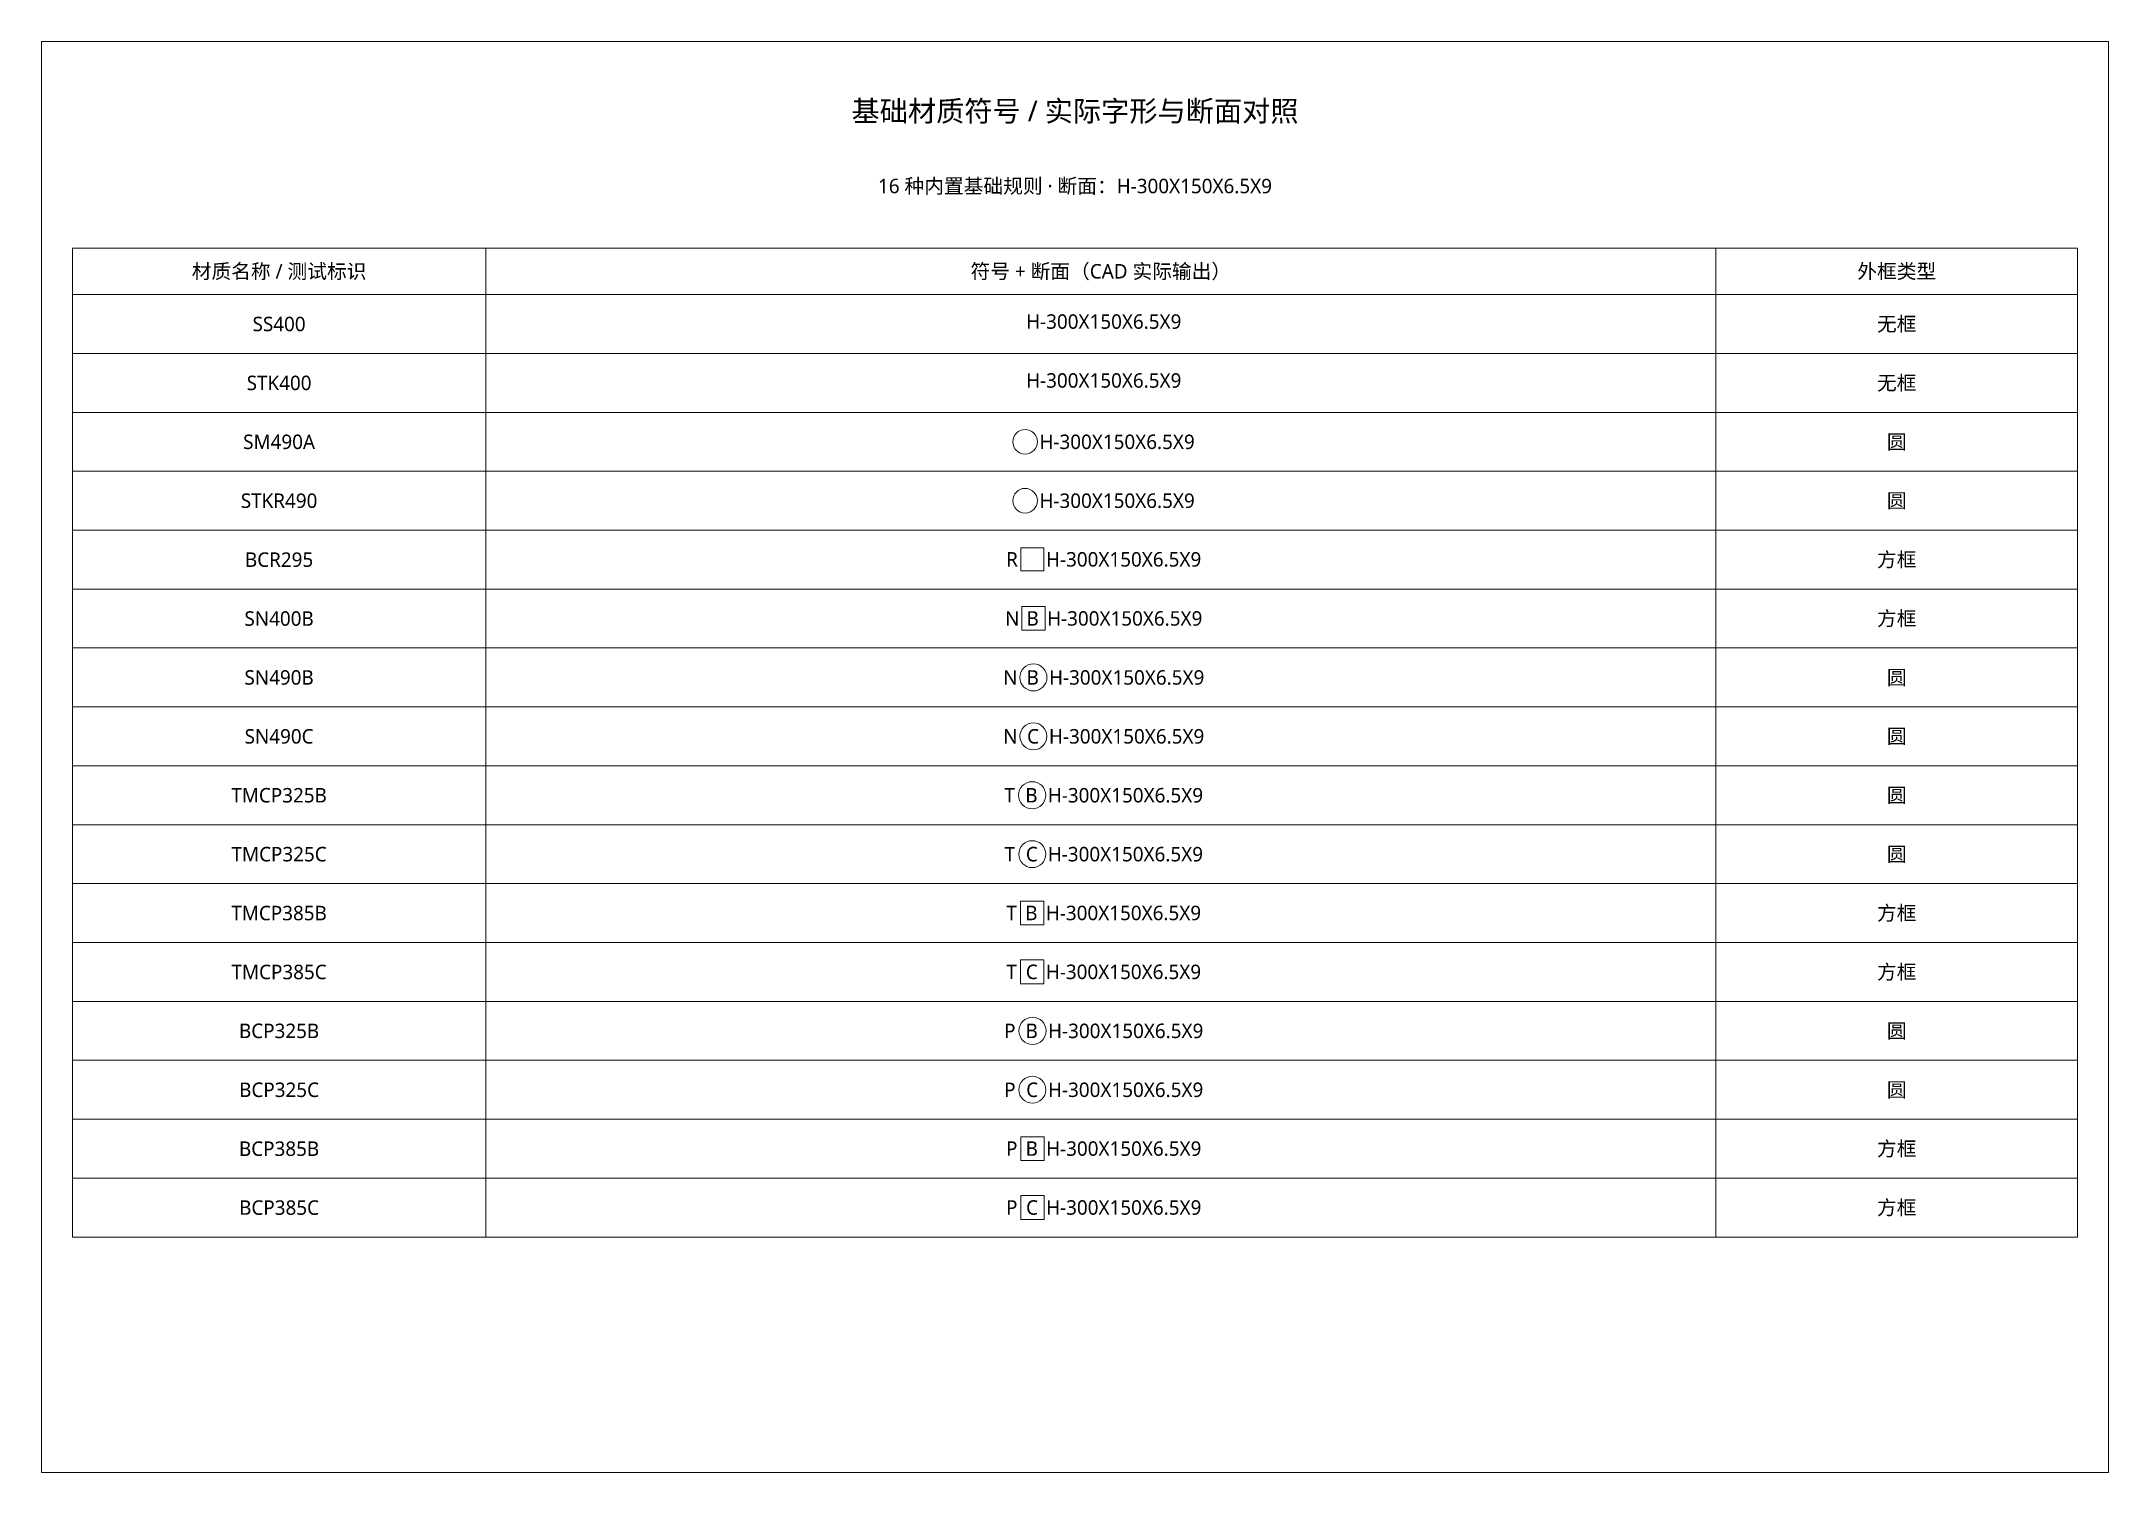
# Model space of a CAD drawing. Header units: millimetres. Extents: x 10 to 410, y 10 to 287.
import ezdxf
from ezdxf.enums import TextEntityAlignment as Align

# ---------------------------------------------------------------- set-up
doc = ezdxf.new("R2010")
doc.units = ezdxf.units.MM
doc.layers.add('BORDER', color=7, linetype='Continuous')
doc.layers.add('TEXT', color=7, linetype='Continuous')
doc.styles.add('MDG_CJK', font='NotoSansSC-VF.ttf')

# ---------------------------------------------------------------- blocks, each defined once
blk = doc.blocks.new('MDG_MAT_6D41F3E2B54519A1F33F')
at = {"lineweight": 13}
blk.add_circle((0.85, 0.5), 0.85, dxfattribs=at)
blk = doc.blocks.new('MDG_MAT_F9F5B609299BCBAEEEC3')
at = {"lineweight": 13}
for p, q in [((2.61, 1.3), (1.01, 1.3)), ((1.01, 1.3), (1.01, -0.3)), ((2.61, -0.3), (2.61, 1.3)), ((1.01, -0.3), (2.61, -0.3))]:
    blk.add_line(p, q, dxfattribs=at)
at = {"style": 'MDG_CJK'}
blk.add_text('R', height=1, dxfattribs=at).set_placement((0, 0))
blk = doc.blocks.new('MDG_MAT_5EB7D1F36CDFFF83779C')
at = {"lineweight": 13}
for p, q in [((2.76, 1.32), (1.16, 1.32)), ((1.16, 1.32), (1.16, -0.32)), ((2.76, -0.32), (2.76, 1.32)), ((1.16, -0.32), (2.76, -0.32))]:
    blk.add_line(p, q, dxfattribs=at)
at = {"style": 'MDG_CJK'}
for s, p in [('N', (0, 0)), ('B', (1.48, 0))]:
    blk.add_text(s, height=1, dxfattribs=at).set_placement(p)
blk = doc.blocks.new('MDG_MAT_1FA7D49E33FD522B23D7')
at = {"lineweight": 13}
blk.add_circle((2.09, 0.5), 0.936, dxfattribs=at)
at = {"style": 'MDG_CJK'}
for s, p in [('N', (0, 0)), ('B', (1.62, 0))]:
    blk.add_text(s, height=1, dxfattribs=at).set_placement(p)
blk = doc.blocks.new('MDG_MAT_8C39CA6345914AAA1BF0')
at = {"lineweight": 13}
blk.add_circle((2.09, 0.5), 0.931, dxfattribs=at)
at = {"style": 'MDG_CJK'}
for s, p in [('N', (0, 0)), ('C', (1.65, 0))]:
    blk.add_text(s, height=1, dxfattribs=at).set_placement(p)
blk = doc.blocks.new('MDG_MAT_C0044EC6D144287E453D')
at = {"lineweight": 13}
blk.add_circle((1.92, 0.5), 0.936, dxfattribs=at)
at = {"style": 'MDG_CJK'}
for s, p in [('T', (0, 0)), ('B', (1.45, 0))]:
    blk.add_text(s, height=1, dxfattribs=at).set_placement(p)
blk = doc.blocks.new('MDG_MAT_C80B413416EA168195A8')
at = {"lineweight": 13}
blk.add_circle((1.92, 0.5), 0.931, dxfattribs=at)
at = {"style": 'MDG_CJK'}
for s, p in [('T', (0, 0)), ('C', (1.48, 0))]:
    blk.add_text(s, height=1, dxfattribs=at).set_placement(p)
blk = doc.blocks.new('MDG_MAT_CFB5CE6A051B10A57B0B')
at = {"lineweight": 13}
for p, q in [((2.59, 1.32), (0.99, 1.32)), ((0.99, 1.32), (0.99, -0.32)), ((2.59, -0.32), (2.59, 1.32)), ((0.99, -0.32), (2.59, -0.32))]:
    blk.add_line(p, q, dxfattribs=at)
at = {"style": 'MDG_CJK'}
for s, p in [('T', (0, 0)), ('B', (1.31, 0))]:
    blk.add_text(s, height=1, dxfattribs=at).set_placement(p)
blk = doc.blocks.new('MDG_MAT_D6B9AA4E8125D7B43811')
at = {"lineweight": 13}
for p, q in [((2.59, 1.32), (0.99, 1.32)), ((0.99, 1.32), (0.99, -0.32)), ((2.59, -0.32), (2.59, 1.32)), ((0.99, -0.32), (2.59, -0.32))]:
    blk.add_line(p, q, dxfattribs=at)
at = {"style": 'MDG_CJK'}
for s, p in [('T', (0, 0)), ('C', (1.35, 0))]:
    blk.add_text(s, height=1, dxfattribs=at).set_placement(p)
blk = doc.blocks.new('MDG_MAT_3CA8E0B13FC626822E88')
at = {"lineweight": 13}
blk.add_circle((1.96, 0.5), 0.936, dxfattribs=at)
at = {"style": 'MDG_CJK'}
for s, p in [('P', (0, 0)), ('B', (1.48, 0))]:
    blk.add_text(s, height=1, dxfattribs=at).set_placement(p)
blk = doc.blocks.new('MDG_MAT_B6DF8B8DE4C9524C99DA')
at = {"lineweight": 13}
blk.add_circle((1.95, 0.5), 0.931, dxfattribs=at)
at = {"style": 'MDG_CJK'}
for s, p in [('P', (0, 0)), ('C', (1.52, 0))]:
    blk.add_text(s, height=1, dxfattribs=at).set_placement(p)
blk = doc.blocks.new('MDG_MAT_ABCD41990D7BE2DA5E2D')
at = {"lineweight": 13}
for p, q in [((2.62, 1.32), (1.02, 1.32)), ((1.02, 1.32), (1.02, -0.32)), ((2.62, -0.32), (2.62, 1.32)), ((1.02, -0.32), (2.62, -0.32))]:
    blk.add_line(p, q, dxfattribs=at)
at = {"style": 'MDG_CJK'}
for s, p in [('P', (0, 0)), ('B', (1.35, 0))]:
    blk.add_text(s, height=1, dxfattribs=at).set_placement(p)
blk = doc.blocks.new('MDG_MAT_3E2556F05E3BF2A13B80')
at = {"lineweight": 13}
for p, q in [((2.62, 1.32), (1.02, 1.32)), ((1.02, 1.32), (1.02, -0.32)), ((2.62, -0.32), (2.62, 1.32)), ((1.02, -0.32), (2.62, -0.32))]:
    blk.add_line(p, q, dxfattribs=at)
at = {"style": 'MDG_CJK'}
for s, p in [('P', (0, 0)), ('C', (1.38, 0))]:
    blk.add_text(s, height=1, dxfattribs=at).set_placement(p)

msp = doc.modelspace()

# ---------------------------------------------------------------- linework, layer by layer
at = {"layer": 'BORDER', "lineweight": 15}
for p, q in [((410, 287), (10, 287)), ((10, 287), (10, 10)), ((410, 10), (410, 287)), ((404, 247), (16, 247)), ((16, 247), (16, 55.6)), ((96, 55.6), (96, 247)), ((334, 55.6), (334, 247)), ((404, 55.6), (404, 247)), ((16, 238), (404, 238)), ((16, 226.6), (404, 226.6)), ((16, 215.2), (404, 215.2)), ((16, 203.8), (404, 203.8)), ((16, 192.4), (404, 192.4)), ((16, 181), (404, 181)), ((16, 169.6), (404, 169.6)), ((16, 158.2), (404, 158.2)), ((16, 146.8), (404, 146.8)), ((16, 135.4), (404, 135.4)), ((16, 124), (404, 124)), ((16, 112.6), (404, 112.6)), ((16, 101.2), (404, 101.2)), ((16, 89.8), (404, 89.8)), ((16, 78.4), (404, 78.4)), ((16, 67), (404, 67)), ((16, 55.6), (404, 55.6)), ((16, 55.6), (404, 55.6)), ((10, 10), (410, 10))]:
    msp.add_line(p, q, dxfattribs=at)

# ---------------------------------------------------------------- block references
at = {"layer": 'TEXT', "xscale": 2.8, "yscale": 2.8, "zscale": 2.8}
for name, p in [('MDG_MAT_6D41F3E2B54519A1F33F', (197.96, 208.1)), ('MDG_MAT_6D41F3E2B54519A1F33F', (197.96, 196.7)), ('MDG_MAT_F9F5B609299BCBAEEEC3', (196.68, 185.35)), ('MDG_MAT_5EB7D1F36CDFFF83779C', (196.48, 173.92)), ('MDG_MAT_1FA7D49E33FD522B23D7', (196.1, 162.5)), ('MDG_MAT_8C39CA6345914AAA1BF0', (196.11, 151.1)), ('MDG_MAT_C0044EC6D144287E453D', (196.33, 139.7)), ('MDG_MAT_C80B413416EA168195A8', (196.35, 128.3)), ('MDG_MAT_CFB5CE6A051B10A57B0B', (196.71, 116.92)), ('MDG_MAT_D6B9AA4E8125D7B43811', (196.71, 105.52)), ('MDG_MAT_3CA8E0B13FC626822E88', (196.29, 94.1)), ('MDG_MAT_B6DF8B8DE4C9524C99DA', (196.3, 82.7)), ('MDG_MAT_ABCD41990D7BE2DA5E2D', (196.67, 71.32)), ('MDG_MAT_3E2556F05E3BF2A13B80', (196.67, 59.92))]:
    msp.add_blockref(name, p, dxfattribs=at)

# ---------------------------------------------------------------- texts
at = {"layer": 'TEXT', "style": 'MDG_CJK'}
for s, height, p in [('基础材质符号 / 实际字形与断面对照', 4, (210, 273.5)), ('16 种内置基础规则 · 断面：H-300X150X6.5X9', 2.8, (210, 259)), ('材质名称 / 测试标识', 2.8, (56, 242.5)), ('符号 + 断面（CAD 实际输出）', 2.8, (215, 242.5)), ('外框类型', 2.8, (369, 242.5)), ('SS400', 2.8, (56, 232.3)), ('无框', 2.8, (369, 232.3)), ('STK400', 2.8, (56, 220.9)), ('无框', 2.8, (369, 220.9)), ('SM490A', 2.8, (56, 209.5)), ('圆', 2.8, (369, 209.5)), ('STKR490', 2.8, (56, 198.1)), ('圆', 2.8, (369, 198.1)), ('BCR295', 2.8, (56, 186.7)), ('方框', 2.8, (369, 186.7)), ('SN400B', 2.8, (56, 175.3)), ('方框', 2.8, (369, 175.3)), ('SN490B', 2.8, (56, 163.9)), ('圆', 2.8, (369, 163.9)), ('SN490C', 2.8, (56, 152.5)), ('圆', 2.8, (369, 152.5)), ('TMCP325B', 2.8, (56, 141.1)), ('圆', 2.8, (369, 141.1)), ('TMCP325C', 2.8, (56, 129.7)), ('圆', 2.8, (369, 129.7)), ('方框', 2.8, (369, 118.3)), ('TMCP385B', 2.8, (56, 118.3)), ('TMCP385C', 2.8, (56, 106.9)), ('方框', 2.8, (369, 106.9)), ('BCP325B', 2.8, (56, 95.5)), ('圆', 2.8, (369, 95.5)), ('BCP325C', 2.8, (56, 84.1)), ('圆', 2.8, (369, 84.1)), ('BCP385B', 2.8, (56, 72.7)), ('方框', 2.8, (369, 72.7)), ('BCP385C', 2.8, (56, 61.3)), ('方框', 2.8, (369, 61.3))]:
    msp.add_text(s, height=height, dxfattribs=at).set_placement(p, align=Align.MIDDLE_CENTER)
for p in [(200.54, 231.37), (200.54, 219.97), (203.12, 208.1), (203.12, 196.7), (204.39, 185.35), (204.6, 173.92), (204.98, 162.5), (204.97, 151.1), (204.74, 139.7), (204.73, 128.3), (204.36, 116.92), (204.36, 105.52), (204.79, 94.1), (204.78, 82.7), (204.41, 71.32), (204.41, 59.92)]:
    msp.add_text('H-300X150X6.5X9', height=2.8, dxfattribs=at).set_placement(p)

doc.saveas('drawing.dxf')
